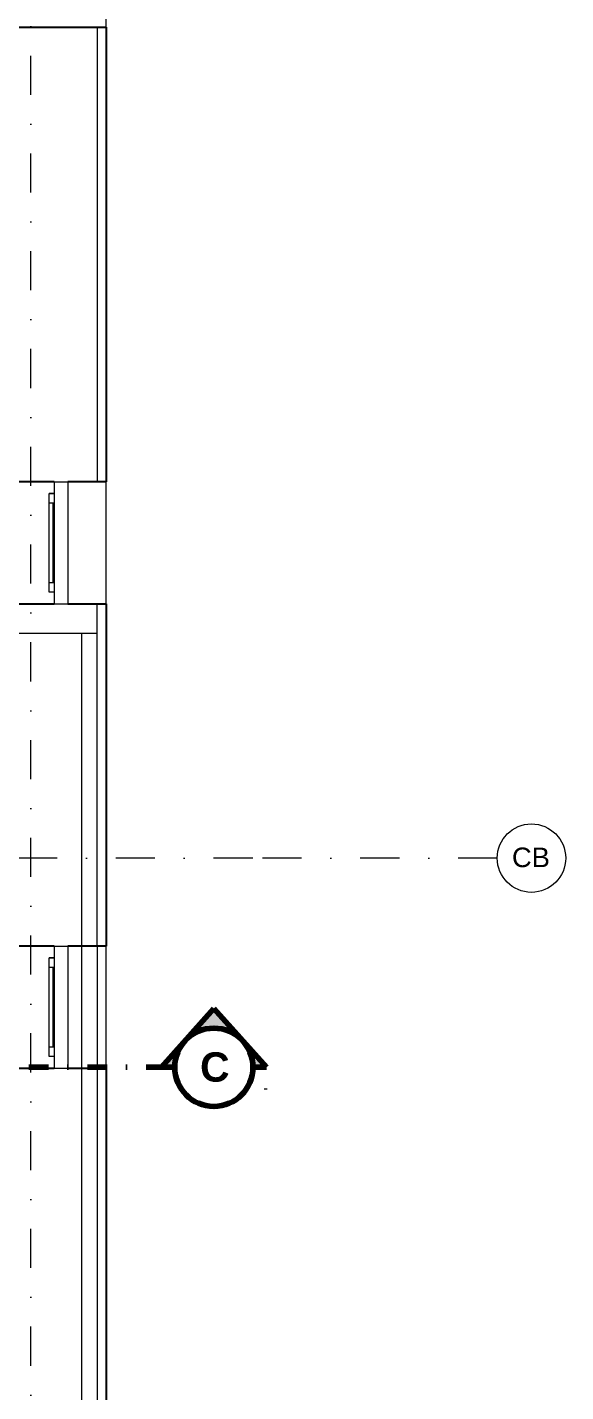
# Model space of a CAD drawing. Header units: millimetres. Extents: x -48130 to -1543, y -7799 to 13735.
# Drawn here: x -23352 to -20600, y -3331 to 3648 of the extents above; entities that cross this region are included whole.
import ezdxf

# ---------------------------------------------------------------- set-up
doc = ezdxf.new("R2010")
doc.units = ezdxf.units.MM
doc.linetypes.add('HA_DashDot_10mm-S3mm', pattern=[500, 200, -150, 0, -150])
doc.linetypes.add('HA_DashDot_6mm-S2mm', pattern=[300, 100, -100, 0, -100])
for name, color, linetype, lineweight in [('-UNDERLAY_A-FLOR-____-OTLN', 9, 'Continuous', 9), ('A-GLAZ-____-MCUT', 9, 'Continuous', 5), ('A-GLAZ-____-OTLN', 9, 'Continuous', 5), ('A-WALL-____-MCUT', 9, 'Continuous', 25), ('A-WALL-____-OTLN', 9, 'Continuous', 9), ('G-____-____-SYMB', 9, 'Continuous', 5), ('S-GRID-____-IDEN', 9, 'Continuous', 9), ('S-GRID-____-OTLN', 9, 'Continuous', 5)]:
    doc.layers.add(name, color=color, linetype=linetype, lineweight=lineweight)
doc.styles.add('Arial', font='arial.ttf', dxfattribs={"height": 100})
doc.styles.add('Arial_3', font='arial.ttf', dxfattribs={"height": 50})
doc.styles.add('Arial_B_1', font='arialbd.ttf', dxfattribs={"height": 150})

# ---------------------------------------------------------------- blocks, each defined once
blk = doc.blocks.new('HA_WD_SinglePanel - 625x1000-1662819-DPS_2NP-C')
at = {"layer": 'A-GLAZ-____-MCUT'}
for p, q in [((-252.5, -25), (-252.5, 0)), ((-202.5, 0), (-202.5, -25)), ((202.5, -25), (202.5, 0)), ((252.5, 0), (252.5, -25)), ((-202.5, -25), (-252.5, -25)), ((202.5, -5), (-202.5, -5)), ((252.5, -25), (202.5, -25))]:
    blk.add_line(p, q, dxfattribs=at)
at = {"layer": 'A-GLAZ-____-OTLN'}
for p, q in [((-312.5, 0), (-312.5, 70)), ((-312.5, 70), (312.5, 70)), ((312.5, 0), (312.5, 70)), ((-312.5, 0), (312.5, 0)), ((-252.5, 0), (-252.5, -25)), ((252.5, 0), (252.5, -25)), ((252.5, -25), (-252.5, -25)), ((202.5, -25), (-202.5, -25))]:
    blk.add_line(p, q, dxfattribs=at)
blk = doc.blocks.new('Grid - Radius 3_5mm-353793-DPS_2NP-C')
at = {"layer": 'S-GRID-____-IDEN'}
blk.add_circle((0, 0), 3.5, dxfattribs=at)
blk = doc.blocks.new('Section - With Sheet Number-366786-DPS_2NP-C')
at = {"layer": 'G-____-____-SYMB'}
h = blk.add_hatch(color=256, dxfattribs=at)
edge = h.paths.add_edge_path()
edge.add_line((1.37, 0), (0, 0))
edge.add_arc((-4, 0), 4, 0, 180)
edge.add_line((-8, 0), (-9.37, 0))
edge.add_line((-9.37, 0), (-4, 6))
edge.add_line((-4, 6), (1.37, 0))
at = {"layer": 'G-____-____-SYMB', "lineweight": 100}
for p, q in [((-4, 6), (-9.37, 0)), ((1.37, 0), (-4, 6)), ((-9.37, 0), (-8, 0)), ((0, 0), (1.37, 0))]:
    blk.add_line(p, q, dxfattribs=at)
blk.add_circle((-4, 0), 4, dxfattribs=at)
blk.add_arc((-4, 0), 4, 0, 180, dxfattribs=at)

msp = doc.modelspace()

# ---------------------------------------------------------------- linework, layer by layer
at = {"layer": '-UNDERLAY_A-FLOR-____-OTLN'}
for p, q in [((-23434.9, 548.2), (-22994.9, 548.2)), ((-23074.9, 548.2), (-23074.9, -5661.8)), ((-22994.9, -1051.8), (-22994.9, -4551.8))]:
    msp.add_line(p, q, dxfattribs=at)
at = {"layer": 'A-WALL-____-MCUT'}
for p, q in [((-23434.9, 3648.2), (-22949.9, 3648.2)), ((-22949.9, 3648.2), (-22949.9, 1323.2)), ((-23214.9, 1323.2), (-23434.9, 1323.2)), ((-22949.9, 1323.2), (-23144.9, 1323.2)), ((-23434.9, 698.2), (-23214.9, 698.2)), ((-23144.9, 698.2), (-22949.9, 698.2)), ((-22949.9, 698.2), (-22949.9, -1051.8)), ((-23214.9, -1051.8), (-23434.9, -1051.8)), ((-22949.9, -1051.8), (-23144.9, -1051.8)), ((-23434.9, -1676.8), (-23214.9, -1676.8)), ((-23144.9, -1676.8), (-22949.9, -1676.8)), ((-22949.9, -1676.8), (-22949.9, -3551.8))]:
    msp.add_line(p, q, dxfattribs=at)
at = {"layer": 'A-WALL-____-OTLN'}
for p, q in [((-22949.9, 3648.2), (-22949.9, 4648.2)), ((-22994.9, 3648.2), (-22994.9, 1323.2)), ((-22949.9, 698.2), (-22949.9, 1323.2)), ((-22994.9, -1051.8), (-22994.9, 698.2)), ((-22949.9, -1676.8), (-22949.9, -1051.8))]:
    msp.add_line(p, q, dxfattribs=at)
at = {"layer": 'G-____-____-SYMB', "linetype": 'HA_DashDot_6mm-S2mm', "lineweight": 100}
msp.add_line((-23344.8, -1671.8), (-22598.5, -1671.8), dxfattribs=at)
at = {"layer": 'S-GRID-____-OTLN', "linetype": 'HA_DashDot_10mm-S3mm', "lineweight": 9}
for p, q in [((-23334.9, -6198.9), (-23334.9, 12134.7)), ((-22199.7, -601.8), (-46530.3, -601.8)), ((-20949.7, -601.8), (-22199.7, -601.8))]:
    msp.add_line(p, q, dxfattribs=at)

# ---------------------------------------------------------------- block references
at = {"layer": 'A-GLAZ-____-OTLN', "rotation": 269.9999999999999}
for p in [(-23214.9, 1010.7), (-23214.9, -1364.3)]:
    msp.add_blockref('HA_WD_SinglePanel - 625x1000-1662819-DPS_2NP-C', p, dxfattribs=at)
at = {"layer": 'G-____-____-SYMB', "lineweight": 100, "extrusion": (0, 0, -1), "xscale": 49.99999999999998, "yscale": 49.99999999999998, "zscale": 49.99999999999998}
msp.add_blockref('Section - With Sheet Number-366786-DPS_2NP-C', (22598.5, -1671.8), dxfattribs=at)
at = {"layer": 'S-GRID-____-IDEN', "xscale": 49.99999999999998, "yscale": 49.99999999999998, "zscale": 49.99999999999998, "rotation": 90}
msp.add_blockref('Grid - Radius 3_5mm-353793-DPS_2NP-C', (-20774.7, -601.8), dxfattribs=at)

# ---------------------------------------------------------------- texts
at = {"layer": 'G-____-____-SYMB', "attachment_point": 1}
for s, insert, char_height, width, style in [('\\fArial|b1|i0|c0|p34|;C', (-22469.2, -1595.2), 150, 184.388, 'Arial_B_1'), ('-', (-22145, -1752.2), 50, 28.059, 'Arial_3')]:
    msp.add_mtext(s, dxfattribs=dict(at, insert=insert, char_height=char_height, width=width, style=style))
at = {"layer": 'S-GRID-____-IDEN', "lineweight": 5, "insert": (-20874.4, -547.9), "char_height": 100, "width": 240.506, "attachment_point": 1, "style": 'Arial'}
msp.add_mtext('CB', dxfattribs=at)

doc.saveas('drawing.dxf')
